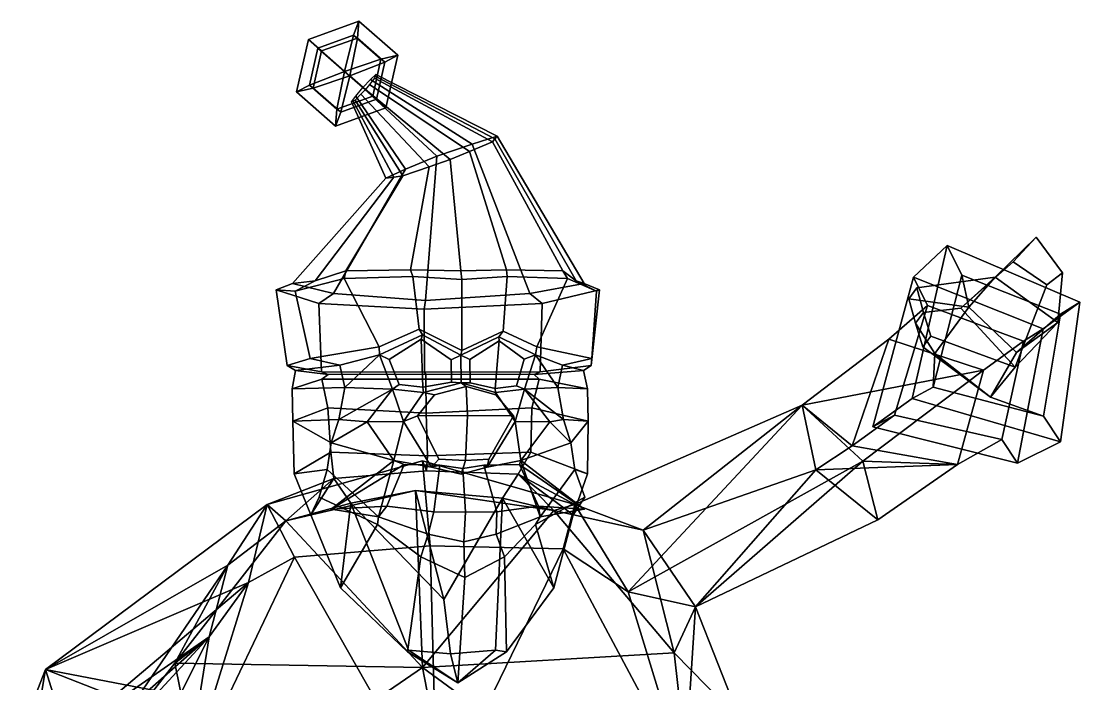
# Model space of a CAD drawing. Extents: x -173 to 262, y -153 to 352.
# Drawn here: x -169.8 to 262.1, y 81.8 to 352.3 of the extents above; entities that cross this region are included whole.
import ezdxf

# ---------------------------------------------------------------- set-up
doc = ezdxf.new("R2010")
doc.units = 0

msp = doc.modelspace()

# ---------------------------------------------------------------- linework, layer by layer
for p in [(-43.261211, 153.177856, 105.2537), (59.883396, 153.177856, 91.89122)]:
    msp.add_point(p)
for points in [[(-32.611301, 345.406433, 70.724571), (-31.979515, 352.277405, 56.453537), (-52.595791, 344.782501, 57.24736), (-47.189262, 340.10675, 71.285889)], [(-34.160957, 346.606873, 41.812561), (-48.738918, 341.30722, 42.373882), (-52.595791, 344.782501, 57.24736), (-31.979515, 352.277405, 56.453537)], [(-16.165895, 338.362671, 55.028191), (-22.979084, 336.7677, 40.804691), (-34.160957, 346.606873, 41.812561), (-31.979515, 352.277405, 56.453537)], [(-16.165895, 338.362671, 55.028191), (-31.979515, 352.277405, 56.453537), (-32.611301, 345.406433, 70.724571), (-21.429426, 335.567261, 69.716705)], [(-37.877949, 331.716614, 35.378124), (-48.738918, 341.30722, 42.373882), (-34.160957, 346.606873, 41.812561)], [(-22.979084, 336.7677, 40.804691), (-37.877949, 331.716614, 35.378124), (-34.160957, 346.606873, 41.812561)], [(-50.585236, 324.967865, 70.839333), (-47.189262, 340.10675, 71.285889), (-52.595791, 344.782501, 57.24736), (-57.398491, 323.372925, 56.615845)], [(-52.134892, 326.168335, 41.927326), (-57.398491, 323.372925, 56.615845), (-52.595791, 344.782501, 57.24736), (-48.738918, 341.30722, 42.373882)], [(-37.877949, 331.716614, 35.378124), (-52.134892, 326.168335, 41.927326), (-48.738918, 341.30722, 42.373882)], [(-35.686398, 330.018951, 76.2659), (-32.611301, 345.406433, 70.724571), (-47.189262, 340.10675, 71.285889)], [(-21.429426, 335.567261, 69.716705), (-32.611301, 345.406433, 70.724571), (-35.686398, 330.018951, 76.2659)], [(-35.686398, 330.018951, 76.2659), (-47.189262, 340.10675, 71.285889), (-50.585236, 324.967865, 70.839333)], [(-20.96862, 316.953125, 54.396675), (-26.375124, 321.628845, 40.358143), (-22.979084, 336.7677, 40.804691), (-16.165895, 338.362671, 55.028191)], [(-20.96862, 316.953125, 54.396675), (-16.165895, 338.362671, 55.028191), (-21.429426, 335.567261, 69.716705), (-24.825468, 320.428406, 69.270149)], [(-26.375124, 321.628845, 40.358143), (-37.877949, 331.716614, 35.378124), (-22.979084, 336.7677, 40.804691)], [(-24.825468, 320.428406, 69.270149), (-21.429426, 335.567261, 69.716705), (-35.686398, 330.018951, 76.2659)], [(-40.953018, 316.329163, 40.919456), (-52.134892, 326.168335, 41.927326), (-37.877949, 331.716614, 35.378124)], [(-39.403362, 315.128723, 69.831467), (-35.686398, 330.018951, 76.2659), (-50.585236, 324.967865, 70.839333)], [(-26.375124, 321.628845, 40.358143), (-40.953018, 316.329163, 40.919456), (-37.877949, 331.716614, 35.378124)], [(-24.825468, 320.428406, 69.270149), (-35.686398, 330.018951, 76.2659), (-39.403362, 315.128723, 69.831467)], [(-27.278404, 328.4198, 50.157631), (14.165552, 302.142517, 32.679806), (-0.14465, 297.181488, 26.284248), (-30.367594, 325.168457, 47.81403)], [(-27.66143, 326.468201, 63.865726), (13.067713, 299.065338, 77.213623), (22.528564, 303.068054, 69.372841), (-25.579958, 329.074036, 61.692421)], [(-25.094481, 330.515167, 53.651718), (24.371132, 305.32666, 43.150101), (14.165552, 302.142517, 32.679806), (-27.278404, 328.4198, 50.157631)], [(-25.579958, 329.074036, 61.692421), (22.528564, 303.068054, 69.372841), (23.411268, 304.266266, 54.870361), (-25.341091, 329.837769, 57.241978)], [(-25.341091, 329.837769, 57.241978), (23.411268, 304.266266, 54.870361), (24.371132, 305.32666, 43.150101), (-25.094481, 330.515167, 53.651718)], [(-41.584873, 309.458221, 55.190498), (-57.398491, 323.372925, 56.615845), (-52.134892, 326.168335, 41.927326), (-40.953018, 316.329163, 40.919456)], [(-41.584873, 309.458221, 55.190498), (-39.403362, 315.128723, 69.831467), (-50.585236, 324.967865, 70.839333), (-57.398491, 323.372925, 56.615845)], [(-33.18433, 321.704041, 50.195343), (-30.367594, 325.168457, 47.81403), (-0.14465, 297.181488, 26.284248), (-12.974511, 291.863312, 35.082443)], [(-29.368753, 324.387329, 65.137215), (-31.221403, 322.420105, 63.888458), (-3.291771, 292.869263, 78.66188), (5.282773, 295.87204, 81.989876)], [(-29.368753, 324.387329, 65.137215), (5.282773, 295.87204, 81.989876), (13.067713, 299.065338, 77.213623), (-27.66143, 326.468201, 63.865726)], [(-20.96862, 316.953125, 54.396675), (-41.584873, 309.458221, 55.190498), (-40.953018, 316.329163, 40.919456), (-26.375124, 321.628845, 40.358143)], [(-20.96862, 316.953125, 54.396675), (-24.825468, 320.428406, 69.270149), (-39.403362, 315.128723, 69.831467), (-41.584873, 309.458221, 55.190498)], [(-34.963898, 319.29245, 53.714733), (-33.18433, 321.704041, 50.195343), (-12.974511, 291.863312, 35.082443), (-20.98275, 288.149048, 47.165165)], [(-34.303604, 319.646332, 57.299206), (-34.963898, 319.29245, 53.714733), (-20.98275, 288.149048, 47.165165), (-17.775023, 288.667114, 58.516479)], [(-33.551891, 320.009003, 61.743324), (-34.303604, 319.646332, 57.299206), (-17.775023, 288.667114, 58.516479), (-14.105615, 289.192993, 72.615974)], [(-31.221403, 322.420105, 63.888458), (-33.551891, 320.009003, 61.743324), (-14.105615, 289.192993, 72.615974), (-3.291771, 292.869263, 78.66188)], [(51.267296, 250.398621, 85.771378), (22.528564, 303.068054, 69.372841), (13.067713, 299.065338, 77.213623), (28.27846, 250.819427, 101.820892)], [(37.729168, 241.100952, 14.564393), (14.165552, 302.142517, 32.679806), (24.371132, 305.32666, 43.150101), (59.881104, 245.193817, 33.092419)], [(56.641048, 246.323822, 56.884457), (23.411268, 304.266266, 54.870361), (22.528564, 303.068054, 69.372841), (51.267296, 250.398621, 85.771378)], [(59.881104, 245.193817, 33.092419), (24.371132, 305.32666, 43.150101), (23.411268, 304.266266, 54.870361), (56.641048, 246.323822, 56.884457)], [(-4.788894, 238.347839, 0.596389), (-0.14465, 297.181488, 26.284248), (14.165552, 302.142517, 32.679806), (37.729168, 241.100952, 14.564393)], [(9.608236, 250.447571, 111.727448), (28.27846, 250.819427, 101.820892), (13.067713, 299.065338, 77.213623), (5.282773, 295.87204, 81.989876)], [(-4.788894, 238.347839, 0.596389), (-42.343922, 241.100952, 24.937935), (-12.974511, 291.863312, 35.082443), (-0.14465, 297.181488, 26.284248)], [(9.608236, 250.447571, 111.727448), (5.282773, 295.87204, 81.989876), (-3.291771, 292.869263, 78.66188), (-10.970071, 250.819427, 106.905579)], [(-42.343922, 241.100952, 24.937935), (-59.043148, 245.193817, 48.499165), (-20.98275, 288.149048, 47.165165), (-12.974511, 291.863312, 35.082443)], [(-37.289791, 250.398621, 97.244026), (-10.970071, 250.819427, 106.905579), (-3.291771, 292.869263, 78.66188), (-14.105615, 289.192993, 72.615974)], [(-59.043148, 245.193817, 48.499165), (-49.847252, 246.323822, 70.680115), (-17.775023, 288.667114, 58.516479), (-20.98275, 288.149048, 47.165165)], [(-49.847252, 246.323822, 70.680115), (-37.289791, 250.398621, 97.244026), (-14.105615, 289.192993, 72.615974), (-17.775023, 288.667114, 58.516479)], [(234.878632, 254.104401, 107.641922), (244.315582, 264.160614, 98.984413), (227.598724, 247.736176, 52.075066), (213.628555, 235.220978, 76.81385)], [(255.02504, 249.563873, 89.72393), (253.232788, 229.29895, 46.780399), (227.598724, 247.736176, 52.075066), (244.315582, 264.160614, 98.984413)], [(248.691284, 244.682434, 105.057625), (255.02504, 249.563873, 89.72393), (244.315582, 264.160614, 98.984413), (234.878632, 254.104401, 107.641922)], [(177.666519, 186.771606, 55.348293), (193.693085, 198.230042, 81.977516), (208.025177, 260.666412, 47.023182), (194.254196, 247.85022, 20.649527)], [(193.693085, 198.230042, 81.977516), (202.338776, 202.859192, 75.171326), (214.058578, 248.570313, 48.627743), (208.025177, 260.666412, 47.023182)], [(262.13916, 237.543335, 26.989491), (247.230911, 226.727234, -0.538153), (194.254196, 247.85022, 20.649527), (208.025177, 260.666412, 47.023182)], [(262.13916, 237.543335, 26.989491), (208.025177, 260.666412, 47.023182), (214.058578, 248.570313, 48.627743), (254.191864, 232.642029, 33.513729)], [(-9.984619, 248.108704, 111.487083), (-10.970071, 250.819427, 106.905579), (-37.289791, 250.398621, 97.244026), (-37.96452, 247.295837, 101.705635)], [(10.027313, 246.786194, 114.962288), (9.608236, 250.447571, 111.727448), (-10.970071, 250.819427, 106.905579), (-9.984619, 248.108704, 111.487083)], [(10.027313, 246.786194, 114.962288), (28.493023, 248.108704, 106.502274), (28.27846, 250.819427, 101.820892), (9.608236, 250.447571, 111.727448)], [(28.493023, 248.108704, 106.502274), (53.056679, 247.295837, 89.91375), (51.267296, 250.398621, 85.771378), (28.27846, 250.819427, 101.820892)], [(248.691284, 244.682434, 105.057625), (234.878632, 254.104401, 107.641922), (213.628555, 235.220978, 76.81385), (235.750031, 211.108459, 62.13599)], [(-57.946049, 242.152466, 72.758316), (-49.847252, 246.323822, 70.680115), (-59.043148, 245.193817, 48.499165), (-65.758751, 242.587738, 47.677883)], [(-37.96452, 247.295837, 101.705635), (-37.289791, 250.398621, 97.244026), (-49.847252, 246.323822, 70.680115), (-57.946049, 242.152466, 72.758316)], [(-23.705885, 219.370361, 103.519592), (-37.96452, 247.295837, 101.705635), (-57.946049, 242.152466, 72.758316), (-51.901608, 214.581055, 87.914917)], [(-7.367331, 226.529388, 113.345558), (-9.984619, 248.108704, 111.487083), (-37.96452, 247.295837, 101.705635), (-23.705885, 219.370361, 103.519592)], [(9.973378, 217.838684, 114.545967), (10.027313, 246.786194, 114.962288), (-9.984619, 248.108704, 111.487083), (-7.367331, 226.529388, 113.345558)], [(9.973378, 217.838684, 114.545967), (26.835342, 225.721954, 108.908592), (28.493023, 248.108704, 106.502274), (10.027313, 246.786194, 114.962288)], [(26.835342, 225.721954, 108.908592), (40.595814, 219.370361, 95.189255), (53.056679, 247.295837, 89.91375), (28.493023, 248.108704, 106.502274)], [(40.595814, 219.370361, 95.189255), (63.019451, 214.581055, 73.026794), (65.00206, 242.152466, 56.83028), (53.056679, 247.295837, 89.91375)], [(53.056679, 247.295837, 89.91375), (65.00206, 242.152466, 56.83028), (56.641048, 246.323822, 56.884457), (51.267296, 250.398621, 85.771378)], [(65.00206, 242.152466, 56.83028), (66.165718, 242.587738, 30.586948), (59.881104, 245.193817, 33.092419), (56.641048, 246.323822, 56.884457)], [(177.666519, 186.771606, 55.348293), (194.254196, 247.85022, 20.649527), (199.955063, 236.272095, 22.227316), (186.485138, 191.448181, 48.424717)], [(195.631104, 243.461548, 82.517021), (227.598724, 247.736176, 52.075066), (216.858429, 235.532227, 32.036015), (192.356918, 239.015045, 74.136971)], [(247.230911, 226.727234, -0.538153), (239.185425, 221.71759, 6.086502), (199.955063, 236.272095, 22.227316), (194.254196, 247.85022, 20.649527)], [(198.298615, 233.429993, 85.114731), (213.628555, 235.220978, 76.81385), (227.598724, 247.736176, 52.075066), (195.631104, 243.461548, 82.517021)], [(202.955582, 216.667969, 45.76482), (216.858429, 235.532227, 32.036015), (214.058578, 248.570313, 48.627743), (202.338776, 202.859192, 75.171326)], [(236.302856, 217.013519, 29.688984), (254.191864, 232.642029, 33.513729), (214.058578, 248.570313, 48.627743), (216.858429, 235.532227, 32.036015)], [(253.232788, 229.29895, 46.780399), (236.302856, 217.013519, 29.688984), (216.858429, 235.532227, 32.036015), (227.598724, 247.736176, 52.075066)], [(248.691284, 244.682434, 105.057625), (235.750031, 211.108459, 62.13599), (253.232788, 229.29895, 46.780399), (255.02504, 249.563873, 89.72393)], [(-65.758751, 242.587738, 47.677883), (-59.043148, 245.193817, 48.499165), (-42.343922, 241.100952, 24.937935), (-48.320034, 236.99408, 21.841127)], [(-51.901608, 214.581055, 87.914917), (-57.946049, 242.152466, 72.758316), (-65.758751, 242.587738, 47.677883), (-61.286278, 211.694153, 51.072018)], [(-61.286278, 211.694153, 51.072018), (-65.758751, 242.587738, 47.677883), (-48.320034, 236.99408, 21.841127), (-47.284206, 209.147766, 22.867897)], [(66.165718, 242.587738, 30.586948), (42.718853, 236.99408, 10.046957), (37.729168, 241.100952, 14.564393), (59.881104, 245.193817, 33.092419)], [(62.705811, 211.694153, 35.008732), (41.97887, 209.147766, 11.303785), (42.718853, 236.99408, 10.046957), (66.165718, 242.587738, 30.586948)], [(63.019451, 214.581055, 73.026794), (62.705811, 211.694153, 35.008732), (66.165718, 242.587738, 30.586948), (65.00206, 242.152466, 56.83028)], [(198.298615, 233.429993, 85.114731), (195.631104, 243.461548, 82.517021), (192.356918, 239.015045, 74.136971), (195.104721, 228.977966, 76.681648)], [(-48.320034, 236.99408, 21.841127), (-42.343922, 241.100952, 24.937935), (-4.788894, 238.347839, 0.596389), (-5.377112, 234.765656, -3.944053)], [(42.718853, 236.99408, 10.046957), (-5.377112, 234.765656, -3.944053), (-4.788894, 238.347839, 0.596389), (37.729168, 241.100952, 14.564393)], [(195.104721, 228.977966, 76.681648), (192.356918, 239.015045, 74.136971), (216.858429, 235.532227, 32.036015), (202.955582, 216.667969, 45.76482)], [(-47.284206, 209.147766, 22.867897), (-48.320034, 236.99408, 21.841127), (-5.377112, 234.765656, -3.944053), (-5.192624, 209.006592, -2.519995)], [(41.97887, 209.147766, 11.303785), (-5.192624, 209.006592, -2.519995), (-5.377112, 234.765656, -3.944053), (42.718853, 236.99408, 10.046957)], [(184.197006, 222.531006, -7.270364), (169.19545, 179.003479, 19.255323), (186.485138, 191.448181, 48.424717), (199.955063, 236.272095, 22.227316)], [(239.185425, 221.71759, 6.086502), (222.819687, 209.803589, -23.825169), (184.197006, 222.531006, -7.270364), (199.955063, 236.272095, 22.227316)], [(201.409561, 223.767151, 87.407661), (198.298615, 233.429993, 85.114731), (195.104721, 228.977966, 76.681648), (198.133163, 219.307098, 78.998169)], [(201.409561, 223.767151, 87.407661), (235.750031, 211.108459, 62.13599), (213.628555, 235.220978, 76.81385), (198.298615, 233.429993, 85.114731)], [(236.686676, 171.883514, 28.159597), (247.230911, 226.727234, -0.538153), (262.13916, 237.543335, 26.989491), (254.204987, 180.652405, 56.157299)], [(254.204987, 180.652405, 56.157299), (262.13916, 237.543335, 26.989491), (254.191864, 232.642029, 33.513729), (247.36351, 191.088348, 55.6978)], [(198.133163, 219.307098, 78.998169), (195.104721, 228.977966, 76.681648), (202.955582, 216.667969, 45.76482), (225.757217, 198.875244, 41.659359)], [(225.757217, 198.875244, 41.659359), (247.36351, 191.088348, 55.6978), (254.191864, 232.642029, 33.513729), (236.302856, 217.013519, 29.688984)], [(235.750031, 211.108459, 62.13599), (225.757217, 198.875244, 41.659359), (236.302856, 217.013519, 29.688984), (253.232788, 229.29895, 46.780399)], [(-7.367331, 226.529388, 113.345558), (-23.705885, 219.370361, 103.519592), (-23.653229, 216.086914, 101.647743), (-6.006215, 224.325867, 111.642097)], [(9.973378, 217.838684, 114.545967), (-7.367331, 226.529388, 113.345558), (-6.006215, 224.325867, 111.642097), (9.58967, 215.978882, 111.584129)], [(9.973378, 217.838684, 114.545967), (9.58967, 215.978882, 111.584129), (25.085075, 223.518433, 107.608215), (26.835342, 225.721954, 108.908592)], [(26.835342, 225.721954, 108.908592), (25.085075, 223.518433, 107.608215), (40.067898, 216.086914, 93.392609), (40.595814, 219.370361, 95.189255)], [(236.686676, 171.883514, 28.159597), (230.342316, 181.53949, 27.742491), (239.185425, 221.71759, 6.086502), (247.230911, 226.727234, -0.538153)], [(-6.601946, 222.450012, 109.058403), (-6.006215, 224.325867, 111.642097), (-23.653229, 216.086914, 101.647743), (-19.709082, 214.153503, 100.797195)], [(-5.963464, 202.970825, 106.986702), (-6.601946, 222.450012, 109.058403), (-19.709082, 214.153503, 100.797195), (-15.630958, 203.942719, 103.111404)], [(-6.601946, 222.450012, 109.058403), (5.646262, 214.066406, 109.049271), (9.58967, 215.978882, 111.584129), (-6.006215, 224.325867, 111.642097)], [(5.646262, 214.066406, 109.049271), (-6.601946, 222.450012, 109.058403), (-5.963464, 202.970825, 106.986702), (5.746125, 204.943176, 109.820114)], [(25.222996, 221.756348, 104.727585), (25.085075, 223.518433, 107.608215), (9.58967, 215.978882, 111.584129), (13.229609, 214.184326, 108.249542)], [(13.229609, 214.184326, 108.249542), (13.354551, 204.672302, 109.213959), (23.608416, 202.363098, 102.515648), (25.222996, 221.756348, 104.727585)], [(23.608416, 202.363098, 102.515648), (32.284752, 203.405212, 95.059898), (35.479588, 214.291382, 91.123985), (25.222996, 221.756348, 104.727585)], [(25.222996, 221.756348, 104.727585), (35.479588, 214.291382, 91.123985), (40.067898, 216.086914, 93.392609), (25.085075, 223.518433, 107.608215)], [(169.19545, 179.003479, 19.255323), (184.197006, 222.531006, -7.270364), (148.799683, 195.557739, -35.716923)], [(222.819687, 209.803589, -23.825169), (148.799683, 195.557739, -35.716923), (184.197006, 222.531006, -7.270364)], [(201.409561, 223.767151, 87.407661), (198.133163, 219.307098, 78.998169), (225.757217, 198.875244, 41.659359), (235.750031, 211.108459, 62.13599)], [(212.269394, 171.400665, -1.94018), (222.819687, 209.803589, -23.825169), (239.185425, 221.71759, 6.086502), (230.342316, 181.53949, 27.742491)], [(-39.773911, 211.921509, 86.838089), (-23.653229, 216.086914, 101.647743), (-23.705885, 219.370361, 103.519592), (-51.901608, 214.581055, 87.914917)], [(-37.773895, 202.80127, 86.921265), (-23.653229, 216.086914, 101.647743), (-39.773911, 211.921509, 86.838089)], [(-18.318003, 202.094727, 104.455582), (-23.653229, 216.086914, 101.647743), (-37.773895, 202.80127, 86.921265)], [(-15.630958, 203.942719, 103.111404), (-19.709082, 214.153503, 100.797195), (-23.653229, 216.086914, 101.647743), (-18.318003, 202.094727, 104.455582)], [(5.746125, 204.943176, 109.820114), (9.712917, 204.672241, 112.535469), (9.58967, 215.978882, 111.584129), (5.646262, 214.066406, 109.049271)], [(13.354551, 204.672302, 109.213959), (13.229609, 214.184326, 108.249542), (9.58967, 215.978882, 111.584129), (9.712917, 204.672241, 112.535469)], [(32.284752, 203.405212, 95.059898), (35.62431, 202.094727, 97.467308), (40.067898, 216.086914, 93.392609), (35.479588, 214.291382, 91.123985)], [(35.62431, 202.094727, 97.467308), (49.104916, 202.80127, 75.666039), (40.067898, 216.086914, 93.392609)], [(51.017712, 211.921509, 75.075951), (63.019451, 214.581055, 73.026794), (40.595814, 219.370361, 95.189255), (40.067898, 216.086914, 93.392609)], [(49.104916, 202.80127, 75.666039), (51.017712, 211.921509, 75.075951), (40.067898, 216.086914, 93.392609)], [(225.757217, 198.875244, 41.659359), (202.955582, 216.667969, 45.76482), (202.338776, 202.859192, 75.171326), (247.36351, 191.088348, 55.6978)], [(-51.901608, 214.581055, 87.914917), (-61.286278, 211.694153, 51.072018), (-57.850407, 209.671326, 51.864799), (-39.773911, 211.921509, 86.838089)], [(-61.286278, 211.694153, 51.072018), (-47.284206, 209.147766, 22.867897), (-44.58831, 208.02771, 23.54838), (-57.850407, 209.671326, 51.864799)], [(-39.773911, 211.921509, 86.838089), (-57.850407, 209.671326, 51.864799), (-59.195053, 202.250732, 53.195034), (-37.773895, 202.80127, 86.921265)], [(62.705811, 211.694153, 35.008732), (59.585392, 209.671326, 36.650883), (39.545376, 208.02771, 12.648785), (41.97887, 209.147766, 11.303785)], [(51.017712, 211.921509, 75.075951), (49.104916, 202.80127, 75.666039), (61.224617, 202.250732, 37.594555), (59.585392, 209.671326, 36.650883)], [(63.019451, 214.581055, 73.026794), (51.017712, 211.921509, 75.075951), (59.585392, 209.671326, 36.650883), (62.705811, 211.694153, 35.008732)], [(-59.195053, 202.250732, 53.195034), (-57.850407, 209.671326, 51.864799), (-44.58831, 208.02771, 23.54838), (-47.16898, 206.14856, 21.626488)], [(-47.284206, 209.147766, 22.867897), (-5.192624, 209.006592, -2.519995), (-4.727449, 208.226532, 1.070667), (-44.58831, 208.02771, 23.54838)], [(-47.16898, 206.14856, 21.626488), (-44.58831, 208.02771, 23.54838), (-4.727449, 208.226532, 1.070667), (-4.746091, 206.184998, 0.92677)], [(41.97887, 209.147766, 11.303785), (39.545376, 208.02771, 12.648785), (-4.727449, 208.226532, 1.070667), (-5.192624, 209.006592, -2.519995)], [(41.551098, 206.14856, 10.132721), (-4.746091, 206.184998, 0.92677), (-4.727449, 208.226532, 1.070667), (39.545376, 208.02771, 12.648785)], [(61.224617, 202.250732, 37.594555), (41.551098, 206.14856, 10.132721), (39.545376, 208.02771, 12.648785), (59.585392, 209.671326, 36.650883)], [(222.819687, 209.803589, -23.825169), (173.553909, 172.719727, -63.381149), (148.799683, 195.557739, -35.716923)], [(212.269394, 171.400665, -1.94018), (173.553909, 172.719727, -63.381149), (222.819687, 209.803589, -23.825169)], [(-58.949158, 189.041138, 55.262646), (-59.195053, 202.250732, 53.195034), (-47.16898, 206.14856, 21.626488), (-44.648594, 194.462708, 19.71734)], [(-44.648594, 194.462708, 19.71734), (-47.16898, 206.14856, 21.626488), (-4.746091, 206.184998, 0.92677), (-4.571692, 192.298492, 2.272943)], [(-5.963464, 202.970825, 106.986702), (-15.630958, 203.942719, 103.111404), (-18.318003, 202.094727, 104.455582), (-5.650799, 200.767731, 109.144135)], [(12.336285, 191.333435, 130.774063), (11.816823, 203.180359, 126.764351), (-1.156456, 199.771973, 124.873833), (-8.028386, 191.199097, 126.908043)], [(-5.963464, 202.970825, 106.986702), (-5.650799, 200.767731, 109.144135), (9.712917, 204.672241, 112.535469), (5.746125, 204.943176, 109.820114)], [(11.816823, 203.180359, 126.764351), (9.712917, 204.672241, 112.535469), (-5.650799, 200.767731, 109.144135), (-1.156456, 199.771973, 124.873833)], [(38.627426, 194.462708, 8.928857), (-4.571692, 192.298492, 2.272943), (-4.746091, 206.184998, 0.92677), (41.551098, 206.14856, 10.132721)], [(23.608416, 202.363098, 102.515648), (13.354551, 204.672302, 109.213959), (9.712917, 204.672241, 112.535469), (23.705236, 200.767731, 105.341034)], [(11.816823, 203.180359, 126.764351), (23.880064, 199.771973, 121.630333), (23.705236, 200.767731, 105.341034), (9.712917, 204.672241, 112.535469)], [(12.336285, 191.333435, 130.774063), (31.043501, 191.199097, 121.846245), (23.880064, 199.771973, 121.630333), (11.816823, 203.180359, 126.764351)], [(23.608416, 202.363098, 102.515648), (23.705236, 200.767731, 105.341034), (35.62431, 202.094727, 97.467308), (32.284752, 203.405212, 95.059898)], [(61.513721, 189.041138, 39.65657), (38.627426, 194.462708, 8.928857), (41.551098, 206.14856, 10.132721), (61.224617, 202.250732, 37.594555)], [(-37.773895, 202.80127, 86.921265), (-59.195053, 202.250732, 53.195034), (-58.949158, 189.041138, 55.262646), (-40.2272, 189.703583, 86.989746)], [(-40.2272, 189.703583, 86.989746), (-18.318003, 202.094727, 104.455582), (-37.773895, 202.80127, 86.921265)], [(-28.66242, 188.716492, 108.89991), (-18.318003, 202.094727, 104.455582), (-40.2272, 189.703583, 86.989746)], [(-28.66242, 188.716492, 108.89991), (-13.761933, 188.847565, 110.03038), (-18.318003, 202.094727, 104.455582)], [(-13.761933, 188.847565, 110.03038), (-5.650799, 200.767731, 109.144135), (-18.318003, 202.094727, 104.455582)], [(-8.028386, 191.199097, 126.908043), (-1.156456, 199.771973, 124.873833), (-5.650799, 200.767731, 109.144135), (-13.761933, 188.847565, 110.03038)], [(31.774439, 188.847565, 104.131104), (35.62431, 202.094727, 97.467308), (23.705236, 200.767731, 105.341034)], [(31.043501, 191.199097, 121.846245), (31.774439, 188.847565, 104.131104), (23.705236, 200.767731, 105.341034), (23.880064, 199.771973, 121.630333)], [(45.894947, 188.716492, 99.240936), (35.62431, 202.094727, 97.467308), (31.774439, 188.847565, 104.131104)], [(51.494686, 189.703583, 75.107086), (49.104916, 202.80127, 75.666039), (35.62431, 202.094727, 97.467308)], [(45.894947, 188.716492, 99.240936), (51.494686, 189.703583, 75.107086), (35.62431, 202.094727, 97.467308)], [(49.104916, 202.80127, 75.666039), (51.494686, 189.703583, 75.107086), (61.513721, 189.041138, 39.65657), (61.224617, 202.250732, 37.594555)], [(254.204987, 180.652405, 56.157299), (247.36351, 191.088348, 55.6978), (202.338776, 202.859192, 75.171326), (193.693085, 198.230042, 81.977516)], [(-58.361668, 167.477478, 56.401104), (-58.949158, 189.041138, 55.262646), (-44.648594, 194.462708, 19.71734), (-43.505436, 176.454163, 22.371254)], [(-43.505436, 176.454163, 22.371254), (-44.648594, 194.462708, 19.71734), (-4.571692, 192.298492, 2.272943), (-4.018768, 174.906372, 6.540949)], [(38.198288, 176.454163, 11.786463), (-4.018768, 174.906372, 6.540949), (-4.571692, 192.298492, 2.272943), (38.627426, 194.462708, 8.928857)], [(61.235737, 167.477478, 40.90715), (38.198288, 176.454163, 11.786463), (38.627426, 194.462708, 8.928857), (61.513721, 189.041138, 39.65657)], [(83.923721, 144.583496, 35.323025), (148.799683, 195.557739, -35.716923), (56.110481, 155.013611, -18.673199)], [(77.804794, 119.343414, -36.465088), (56.110481, 155.013611, -18.673199), (148.799683, 195.557739, -35.716923)], [(77.804794, 119.343414, -36.465088), (148.799683, 195.557739, -35.716923), (173.553909, 172.719727, -63.381149)], [(83.923721, 144.583496, 35.323025), (154.413071, 169.114807, 9.819394), (148.799683, 195.557739, -35.716923)], [(169.19545, 179.003479, 19.255323), (148.799683, 195.557739, -35.716923), (154.413071, 169.114807, 9.819394)], [(236.686676, 171.883514, 28.159597), (254.204987, 180.652405, 56.157299), (193.693085, 198.230042, 81.977516), (177.666519, 186.771606, 55.348293)], [(0.679847, 173.487061, 120.772606), (-8.028386, 191.199097, 126.908043), (-13.761933, 188.847565, 110.03038), (-2.414656, 170.262817, 108.17202)], [(11.540998, 172.927246, 124.635269), (12.336285, 191.333435, 130.774063), (-8.028386, 191.199097, 126.908043), (0.679847, 173.487061, 120.772606)], [(11.540998, 172.927246, 124.635269), (21.05929, 173.487061, 118.132431), (31.043501, 191.199097, 121.846245), (12.336285, 191.333435, 130.774063)], [(21.05929, 173.487061, 118.132431), (20.328207, 170.262817, 105.225662), (31.774439, 188.847565, 104.131104), (31.043501, 191.199097, 121.846245)], [(169.19545, 179.003479, 19.255323), (212.269394, 171.400665, -1.94018), (230.342316, 181.53949, 27.742491), (186.485138, 191.448181, 48.424717)], [(236.686676, 171.883514, 28.159597), (177.666519, 186.771606, 55.348293), (186.485138, 191.448181, 48.424717), (230.342316, 181.53949, 27.742491)], [(-40.2272, 189.703583, 86.989746), (-58.949158, 189.041138, 55.262646), (-43.348373, 180.18457, 86.762222)], [(-44.928154, 169.253632, 87.066208), (-43.348373, 180.18457, 86.762222), (-58.949158, 189.041138, 55.262646), (-58.361668, 167.477478, 56.401104)], [(-43.348373, 180.18457, 86.762222), (-28.66242, 188.716492, 108.89991), (-40.2272, 189.703583, 86.989746)], [(-17.676495, 172.926453, 104.216286), (-28.66242, 188.716492, 108.89991), (-43.348373, 180.18457, 86.762222)], [(-17.676495, 172.926453, 104.216286), (-13.761933, 188.847565, 110.03038), (-28.66242, 188.716492, 108.89991)], [(-2.414656, 170.262817, 108.17202), (-13.761933, 188.847565, 110.03038), (-17.676495, 172.926453, 104.216286)], [(20.328207, 170.262817, 105.225662), (34.07819, 172.926453, 97.511414), (31.774439, 188.847565, 104.131104)], [(34.07819, 172.926453, 97.511414), (45.894947, 188.716492, 99.240936), (31.774439, 188.847565, 104.131104)], [(34.07819, 172.926453, 97.511414), (54.454842, 180.18457, 74.091728), (45.894947, 188.716492, 99.240936)], [(54.454842, 180.18457, 74.091728), (51.494686, 189.703583, 75.107086), (45.894947, 188.716492, 99.240936)], [(51.494686, 189.703583, 75.107086), (54.454842, 180.18457, 74.091728), (61.513721, 189.041138, 39.65657)], [(56.059933, 169.253632, 73.983109), (61.235737, 167.477478, 40.90715), (61.513721, 189.041138, 39.65657), (54.454842, 180.18457, 74.091728)], [(-44.928154, 169.253632, 87.066208), (-23.936527, 150.05481, 111.220299), (-17.676495, 172.926453, 104.216286), (-43.348373, 180.18457, 86.762222)], [(56.059933, 169.253632, 73.983109), (54.454842, 180.18457, 74.091728), (34.07819, 172.926453, 97.511414), (41.916359, 150.05481, 102.689003)], [(212.269394, 171.400665, -1.94018), (169.19545, 179.003479, 19.255323), (154.413071, 169.114807, 9.819394)], [(-6.007605, 172.7854, -27.85252), (-2.88226, 138.181671, -58.36301), (-58.285435, 133.56189, -53.821991), (-69.438942, 155.07489, -21.600174)], [(-6.007605, 172.7854, -27.85252), (-69.438942, 155.07489, -21.600174), (-42.162941, 165.652283, 13.769124), (-4.475203, 168.762146, -6.702235)], [(-51.573322, 150.836121, 59.542107), (-58.361668, 167.477478, 56.401104), (-43.505436, 176.454163, 22.371254), (-42.162941, 165.652283, 13.769124)], [(-42.162941, 165.652283, 13.769124), (-43.505436, 176.454163, 22.371254), (-4.018768, 174.906372, 6.540949), (-4.475203, 168.762146, -6.702235)], [(-13.532593, 171.403137, 117.785767), (-17.676495, 172.926453, 104.216286), (-43.261211, 153.177856, 105.2537)], [(-43.261211, 153.177856, 105.2537), (-17.676495, 172.926453, 104.216286), (-23.936527, 150.05481, 111.220299)], [(-13.532593, 171.403137, 117.785767), (1.057771, 171.140015, 116.011719), (-2.414656, 170.262817, 108.17202), (-17.676495, 172.926453, 104.216286)], [(-6.007605, 172.7854, -27.85252), (56.110481, 155.013611, -18.673199), (51.396557, 136.929199, -51.444637), (-2.88226, 138.181671, -58.36301)], [(-4.475203, 168.762146, -6.702235), (33.017105, 167.476318, 11.477773), (56.110481, 155.013611, -18.673199), (-6.007605, 172.7854, -27.85252)], [(33.017105, 167.476318, 11.477773), (-4.475203, 168.762146, -6.702235), (-4.018768, 174.906372, 6.540949), (38.198288, 176.454163, 11.786463)], [(11.540998, 172.927246, 124.635269), (0.679847, 173.487061, 120.772606), (-2.414656, 170.262817, 108.17202), (9.714647, 167.432129, 112.548828)], [(11.540998, 172.927246, 124.635269), (9.714647, 167.432129, 112.548828), (20.328207, 170.262817, 105.225662), (21.05929, 173.487061, 118.132431)], [(33.528934, 171.403137, 111.688904), (34.07819, 172.926453, 97.511414), (20.328207, 170.262817, 105.225662), (18.968166, 171.140015, 113.691406)], [(55.471889, 150.836121, 45.674301), (33.017105, 167.476318, 11.477773), (38.198288, 176.454163, 11.786463), (61.235737, 167.477478, 40.90715)], [(33.528934, 171.403137, 111.688904), (59.883396, 153.177856, 91.89122), (34.07819, 172.926453, 97.511414)], [(59.883396, 153.177856, 91.89122), (41.916359, 150.05481, 102.689003), (34.07819, 172.926453, 97.511414)], [(-51.573322, 150.836121, 59.542107), (-48.223835, 157.972595, 90.60656), (-44.928154, 169.253632, 87.066208), (-58.361668, 167.477478, 56.401104)], [(-44.928154, 169.253632, 87.066208), (-48.223835, 157.972595, 90.60656), (-24.419756, 146.899292, 102.172821), (-23.936527, 150.05481, 111.220299)], [(-20.65633, 154.33728, 120.996468), (-13.532593, 171.403137, 117.785767), (-43.261211, 153.177856, 105.2537)], [(1.057771, 171.140015, 116.011719), (-13.532593, 171.403137, 117.785767), (-20.65633, 154.33728, 120.996468), (-1.482167, 152.082458, 127.235992)], [(10.364755, 169.705841, 117.566986), (9.714647, 167.432129, 112.548828), (-2.414656, 170.262817, 108.17202), (1.057771, 171.140015, 116.011719)], [(-1.482167, 152.082458, 127.235992), (11.488803, 151.873962, 126.243484), (10.364755, 169.705841, 117.566986), (1.057771, 171.140015, 116.011719)], [(10.364755, 169.705841, 117.566986), (18.968166, 171.140015, 113.691406), (20.328207, 170.262817, 105.225662), (9.714647, 167.432129, 112.548828)], [(24.284479, 152.082458, 123.897896), (18.968166, 171.140015, 113.691406), (10.364755, 169.705841, 117.566986), (11.488803, 151.873962, 126.243484)], [(18.968166, 171.140015, 113.691406), (24.284479, 152.082458, 123.897896), (41.235664, 154.33728, 112.978302), (33.528934, 171.403137, 111.688904)], [(41.235664, 154.33728, 112.978302), (59.883396, 153.177856, 91.89122), (33.528934, 171.403137, 111.688904)], [(56.059933, 169.253632, 73.983109), (41.916359, 150.05481, 102.689003), (40.078114, 146.899292, 93.817062), (60.148991, 157.972595, 76.566765)], [(55.471889, 150.836121, 45.674301), (61.235737, 167.477478, 40.90715), (56.059933, 169.253632, 73.983109), (60.148991, 157.972595, 76.566765)], [(105.384392, 113.312134, -1.20309), (77.804794, 119.343414, -36.465088), (173.553909, 172.719727, -63.381149)], [(105.384392, 113.312134, -1.20309), (154.413071, 169.114807, 9.819394), (83.923721, 144.583496, 35.323025)], [(179.757202, 148.724091, -25.792892), (105.384392, 113.312134, -1.20309), (173.553909, 172.719727, -63.381149)], [(179.757202, 148.724091, -25.792892), (154.413071, 169.114807, 9.819394), (105.384392, 113.312134, -1.20309)], [(212.269394, 171.400665, -1.94018), (154.413071, 169.114807, 9.819394), (179.757202, 148.724091, -25.792892)], [(212.269394, 171.400665, -1.94018), (179.757202, 148.724091, -25.792892), (173.553909, 172.719727, -63.381149)], [(-69.438942, 155.07489, -21.600174), (-61.8624, 148.322937, 36.580284), (-42.162941, 165.652283, 13.769124)], [(-61.8624, 148.322937, 36.580284), (-35.291912, 155.601532, 39.317513), (-42.162941, 165.652283, 13.769124)], [(-39.551857, 121.072113, 73.893021), (-51.573322, 150.836121, 59.542107), (-42.162941, 165.652283, 13.769124), (-35.291912, 155.601532, 39.317513)], [(47.504265, 121.072113, 62.614822), (26.549225, 157.679382, 36.707291), (33.017105, 167.476318, 11.477773), (55.471889, 150.836121, 45.674301)], [(47.517662, 152.556091, 39.568954), (33.017105, 167.476318, 11.477773), (26.549225, 157.679382, 36.707291)], [(56.110481, 155.013611, -18.673199), (33.017105, 167.476318, 11.477773), (47.517662, 152.556091, 39.568954)], [(-8.907777, 160.770111, 40.54303), (-35.291912, 155.601532, 39.317513), (-61.8624, 148.322937, 36.580284)], [(-5.983388, 88.449493, 116.834312), (-8.907777, 160.770111, 40.54303), (-61.8624, 148.322937, 36.580284)], [(2.674259, 116.239624, 58.204258), (-35.291912, 155.601532, 39.317513), (-8.907777, 160.770111, 40.54303)], [(2.674259, 116.239624, 58.204258), (-8.907777, 160.770111, 40.54303), (26.549225, 157.679382, 36.707291)], [(-8.907777, 160.770111, 40.54303), (47.517662, 152.556091, 39.568954), (26.549225, 157.679382, 36.707291)], [(-5.983388, 88.449493, 116.834312), (47.517662, 152.556091, 39.568954), (-8.907777, 160.770111, 40.54303)], [(-24.419756, 146.899292, 102.172821), (-48.223835, 157.972595, 90.60656), (-51.573322, 150.836121, 59.542107), (-39.551857, 121.072113, 73.893021)], [(-12.160318, 94.838303, 102.168449), (-39.551857, 121.072113, 73.893021), (-35.291912, 155.601532, 39.317513), (-11.80436, 95.647278, 86.088272)], [(-11.80436, 95.647278, 86.088272), (-35.291912, 155.601532, 39.317513), (2.674259, 116.239624, 58.204258), (5.434568, 94.044708, 79.511009)], [(23.780441, 95.647278, 81.478233), (5.434568, 94.044708, 79.511009), (2.674259, 116.239624, 58.204258), (26.549225, 157.679382, 36.707291)], [(28.222279, 94.838303, 96.936852), (23.780441, 95.647278, 81.478233), (26.549225, 157.679382, 36.707291), (47.504265, 121.072113, 62.614822)], [(40.078114, 146.899292, 93.817062), (47.504265, 121.072113, 62.614822), (55.471889, 150.836121, 45.674301), (60.148991, 157.972595, 76.566765)], [(-85.465454, 130.236176, 29.008467), (-69.438942, 155.07489, -21.600174), (-159.854034, 87.678284, -36.066086)], [(-76.978561, 123.226379, -40.236534), (-159.854034, 87.678284, -36.066086), (-69.438942, 155.07489, -21.600174)], [(-85.465454, 130.236176, 29.008467), (-61.8624, 148.322937, 36.580284), (-69.438942, 155.07489, -21.600174)], [(-76.978561, 123.226379, -40.236534), (-69.438942, 155.07489, -21.600174), (-58.285435, 133.56189, -53.821991)], [(-23.936527, 150.05481, 111.220299), (-20.65633, 154.33728, 120.996468), (-43.261211, 153.177856, 105.2537)], [(-1.482167, 152.082458, 127.235992), (-20.65633, 154.33728, 120.996468), (-23.936527, 150.05481, 111.220299), (-3.756872, 142.856323, 117.473747)], [(-5.983388, 88.449493, 116.834312), (96.658302, 94.500458, 86.685219), (47.517662, 152.556091, 39.568954)], [(11.488803, 151.873962, 126.243484), (-1.482167, 152.082458, 127.235992), (-3.756872, 142.856323, 117.473747), (10.819908, 139.849487, 121.080299)], [(11.488803, 151.873962, 126.243484), (10.819908, 139.849487, 121.080299), (23.996426, 142.856323, 113.878281), (24.284479, 152.082458, 123.897896)], [(24.284479, 152.082458, 123.897896), (23.996426, 142.856323, 113.878281), (41.916359, 150.05481, 102.689003), (41.235664, 154.33728, 112.978302)], [(41.916359, 150.05481, 102.689003), (59.883396, 153.177856, 91.89122), (41.235664, 154.33728, 112.978302)], [(83.923721, 144.583496, 35.323025), (56.110481, 155.013611, -18.673199), (47.517662, 152.556091, 39.568954)], [(96.658302, 94.500458, 86.685219), (83.923721, 144.583496, 35.323025), (47.517662, 152.556091, 39.568954)], [(77.804794, 119.343414, -36.465088), (51.396557, 136.929199, -51.444637), (56.110481, 155.013611, -18.673199)], [(-5.983388, 88.449493, 116.834312), (-61.8624, 148.322937, 36.580284), (-107.028473, 90.307922, 83.225365)], [(-107.028473, 90.307922, 83.225365), (-61.8624, 148.322937, 36.580284), (-85.465454, 130.236176, 29.008467)], [(-12.160318, 94.838303, 102.168449), (-6.658325, 133.690063, 119.846832), (-24.419756, 146.899292, 102.172821), (-39.551857, 121.072113, 73.893021)], [(-6.658325, 133.690063, 119.846832), (-3.756872, 142.856323, 117.473747), (-23.936527, 150.05481, 111.220299), (-24.419756, 146.899292, 102.172821)], [(27.406815, 133.690063, 115.433662), (40.078114, 146.899292, 93.817062), (41.916359, 150.05481, 102.689003), (23.996426, 142.856323, 113.878281)], [(28.222279, 94.838303, 96.936852), (47.504265, 121.072113, 62.614822), (40.078114, 146.899292, 93.817062), (27.406815, 133.690063, 115.433662)], [(11.18427, 125.298096, 123.892807), (10.819908, 139.849487, 121.080299), (-3.756872, 142.856323, 117.473747), (-6.658325, 133.690063, 119.846832)], [(11.18427, 125.298096, 123.892807), (27.406815, 133.690063, 115.433662), (23.996426, 142.856323, 113.878281), (10.819908, 139.849487, 121.080299)], [(96.658302, 94.500458, 86.685219), (105.384392, 113.312134, -1.20309), (83.923721, 144.583496, 35.323025)], [(-0.092758, 31.153244, -92.41935), (-58.285435, 133.56189, -53.821991), (-2.88226, 138.181671, -58.36301)], [(-0.092758, 31.153244, -92.41935), (-2.88226, 138.181671, -58.36301), (51.396557, 136.929199, -51.444637)], [(100.823334, 44.15744, -58.316334), (-0.092758, 31.153244, -92.41935), (51.396557, 136.929199, -51.444637)], [(100.823334, 44.15744, -58.316334), (51.396557, 136.929199, -51.444637), (77.804794, 119.343414, -36.465088)], [(-85.465454, 130.236176, 29.008467), (-159.854034, 87.678284, -36.066086), (-124.142189, 73.638031, -1.048076)], [(-93.131035, 101.086182, -9.837506), (-85.465454, 130.236176, 29.008467), (-124.142189, 73.638031, -1.048076)], [(-107.028473, 90.307922, 83.225365), (-85.465454, 130.236176, 29.008467), (-93.131035, 101.086182, -9.837506)], [(-102.863434, 39.96492, -61.776184), (-58.285435, 133.56189, -53.821991), (-0.092758, 31.153244, -92.41935)], [(-102.863434, 39.96492, -61.776184), (-76.978561, 123.226379, -40.236534), (-58.285435, 133.56189, -53.821991)], [(8.435685, 82.297699, 102.676552), (11.18427, 125.298096, 123.892807), (-6.658325, 133.690063, 119.846832), (-12.160318, 94.838303, 102.168449)], [(8.435685, 82.297699, 102.676552), (28.222279, 94.838303, 96.936852), (27.406815, 133.690063, 115.433662), (11.18427, 125.298096, 123.892807)], [(-76.978561, 123.226379, -40.236534), (-151.293228, 60.54863, -68.169205), (-159.854034, 87.678284, -36.066086)], [(-93.131035, 101.086182, -9.837506), (-151.293228, 60.54863, -68.169205), (-76.978561, 123.226379, -40.236534)], [(-102.863434, 39.96492, -61.776184), (-93.131035, 101.086182, -9.837506), (-76.978561, 123.226379, -40.236534)], [(100.823334, 44.15744, -58.316334), (77.804794, 119.343414, -36.465088), (105.384392, 113.312134, -1.20309)], [(96.658302, 94.500458, 86.685219), (123.523552, 67.022919, 6.504016), (105.384392, 113.312134, -1.20309)], [(123.523552, 67.022919, 6.504016), (100.823334, 44.15744, -58.316334), (105.384392, 113.312134, -1.20309)], [(-120.128395, 46.971603, -39.866871), (-151.293228, 60.54863, -68.169205), (-93.131035, 101.086182, -9.837506)], [(-107.028473, 90.307922, 83.225365), (-93.131035, 101.086182, -9.837506), (-129.263504, 61.819748, 2.210139)], [(-129.263504, 61.819748, 2.210139), (-93.131035, 101.086182, -9.837506), (-102.863434, 39.96492, -61.776184)], [(-120.128395, 46.971603, -39.866871), (-93.131035, 101.086182, -9.837506), (-124.142189, 73.638031, -1.048076)], [(8.435685, 82.297699, 102.676552), (-12.160318, 94.838303, 102.168449), (-11.80436, 95.647278, 86.088272)], [(8.435685, 82.297699, 102.676552), (-11.80436, 95.647278, 86.088272), (5.434568, 94.044708, 79.511009)], [(8.435685, 82.297699, 102.676552), (5.434568, 94.044708, 79.511009), (23.780441, 95.647278, 81.478233)], [(8.435685, 82.297699, 102.676552), (23.780441, 95.647278, 81.478233), (28.222279, 94.838303, 96.936852)], [(106.608376, 5.921249, 72.153053), (96.658302, 94.500458, 86.685219), (-5.983388, 88.449493, 116.834312)], [(106.608376, 5.921249, 72.153053), (123.523552, 67.022919, 6.504016), (96.658302, 94.500458, 86.685219)], [(-169.78363, 28.223175, 9.195895), (-166.150696, 71.578369, 15.102617), (-159.854034, 87.678284, -36.066086)], [(-169.78363, 28.223175, 9.195895), (-159.854034, 87.678284, -36.066086), (-151.293228, 60.54863, -68.169205)], [(-113.925529, 78.815033, 8.509809), (-159.854034, 87.678284, -36.066086), (-166.150696, 71.578369, 15.102617)], [(-113.925529, 78.815033, 8.509809), (-124.142189, 73.638031, -1.048076), (-159.854034, 87.678284, -36.066086)], [(-94.494461, 27.893311, 83.702118), (-107.028473, 90.307922, 83.225365), (-129.263504, 61.819748, 2.210139)], [(-94.494461, 27.893311, 83.702118), (-5.983388, 88.449493, 116.834312), (-107.028473, 90.307922, 83.225365)], [(-94.494461, 27.893311, 83.702118), (7.527907, 18.516052, 108.030106), (-5.983388, 88.449493, 116.834312)], [(106.608376, 5.921249, 72.153053), (-5.983388, 88.449493, 116.834312), (7.527907, 18.516052, 108.030106)]]:
    msp.add_3dface(points)

doc.saveas('drawing.dxf')
